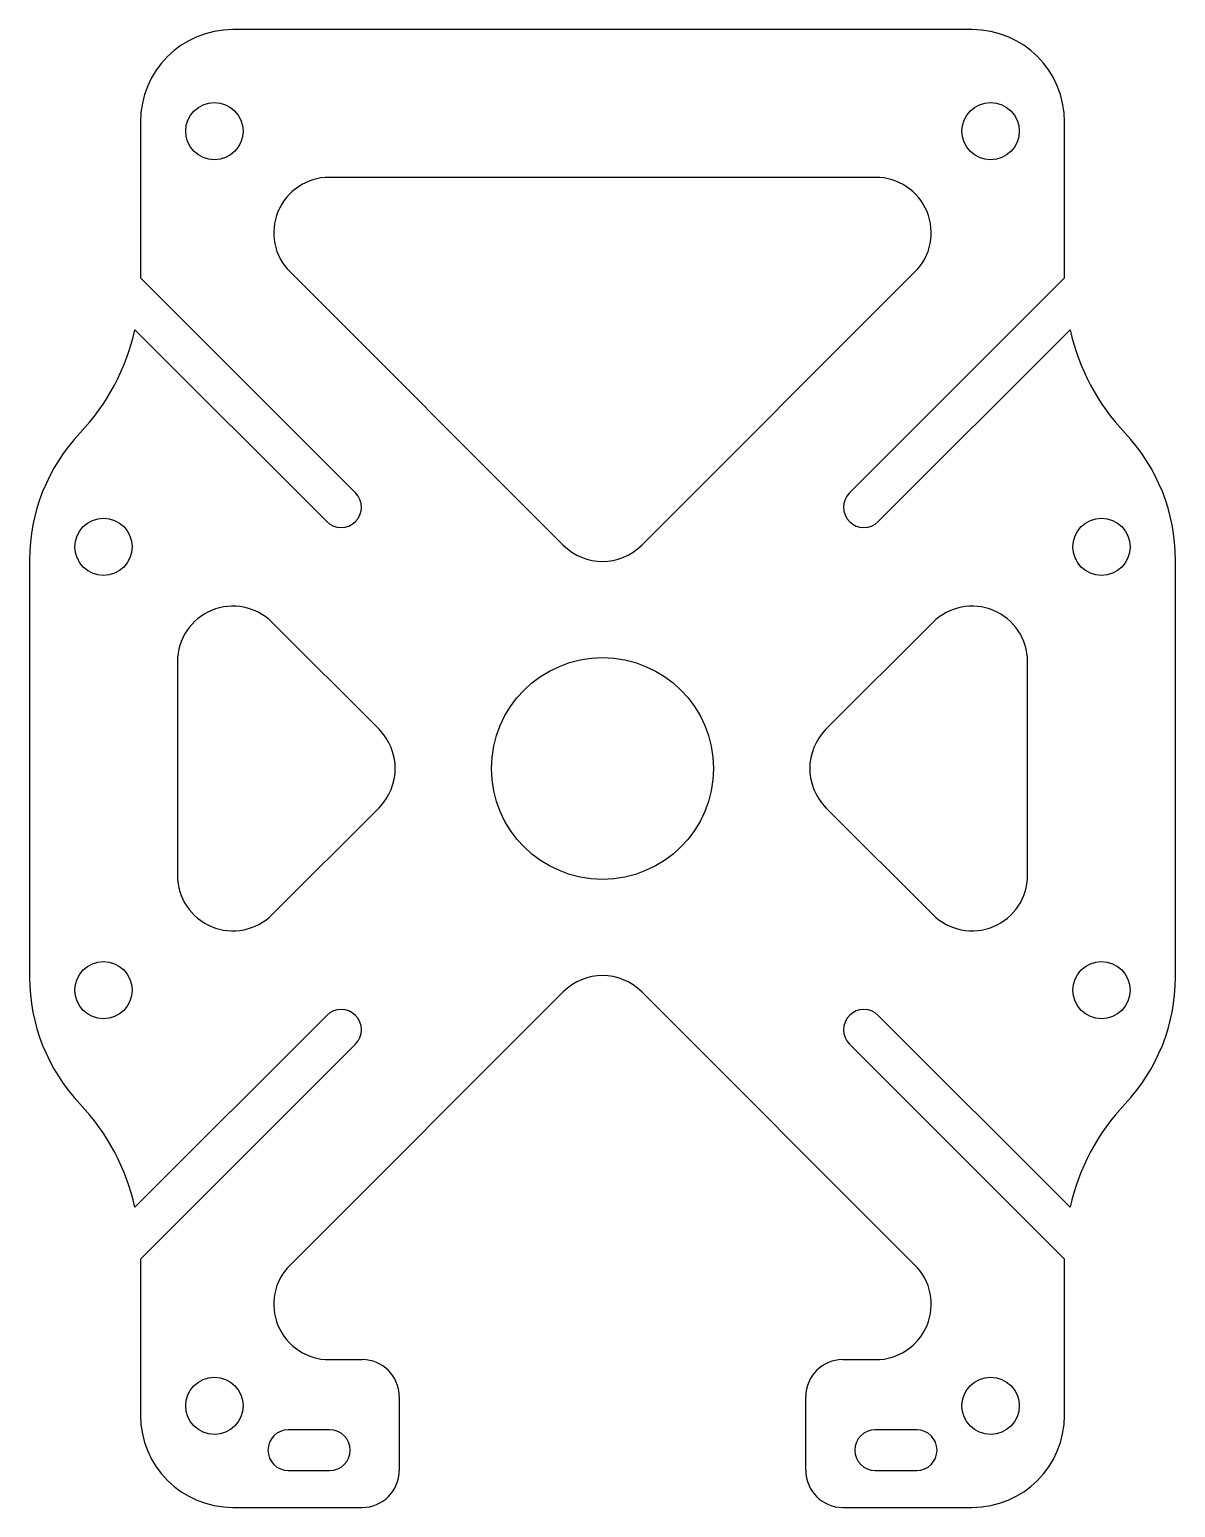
# Model space of a CAD drawing. Extents: x -31 to 31, y -40 to 40.
import ezdxf

# ---------------------------------------------------------------- set-up
doc = ezdxf.new("R2010")
doc.units = 0
doc.layers.get('0').update_dxf_attribs({"linetype": 'CONTINUOUS'})

msp = doc.modelspace()

# ---------------------------------------------------------------- linework, layer by layer
at = {"color": 7, "linetype": 'CONTINUOUS'}
for p, q in [((20, 40), (-20, 40)), ((-25, 35), (-25, 26.556)), ((25, 26.556), (25, 35)), ((14.787, 32), (-14.787, 32)), ((-13.364, 14.92), (-25, 26.556)), ((-16.908, 26.879), (-2.121, 12.092)), ((2.121, 12.092), (16.908, 26.879)), ((25, 26.556), (13.364, 14.92)), ((-25.297, 23.741), (-14.92, 13.364)), ((14.92, 13.364), (25.297, 23.741)), ((-31, 11.293), (-31, -11.293)), ((31, -11.293), (31, 11.293)), ((-12.092, 2.121), (-17.879, 7.908)), ((17.879, 7.908), (12.092, 2.121)), ((-23, 5.787), (-23, -5.787)), ((23, -5.787), (23, 5.787)), ((-17.879, -7.908), (-12.092, -2.121)), ((12.092, -2.121), (17.879, -7.908)), ((-2.121, -12.092), (-16.908, -26.879)), ((16.908, -26.879), (2.121, -12.092)), ((-14.92, -13.364), (-25.297, -23.741)), ((25.297, -23.741), (14.92, -13.364)), ((-25, -26.556), (-13.364, -14.92)), ((13.364, -14.92), (25, -26.556)), ((-25, -26.556), (-25, -35)), ((25, -35), (25, -26.556)), ((-14.787, -32), (-13, -32)), ((13, -32), (14.787, -32)), ((-11, -34), (-11, -38)), ((11, -38), (11, -34)), ((-14.75, -35.8), (-17, -35.8)), ((17, -35.8), (14.75, -35.8)), ((-17, -38), (-14.75, -38)), ((14.75, -38), (17, -38)), ((-20, -40), (-13, -40)), ((13, -40), (20, -40))]:
    msp.add_line(p, q, dxfattribs=at)
for centre, radius in [((-21, 34.5), 1.55), ((21, 34.5), 1.55), ((-27, 12), 1.55), ((27, 12), 1.55), ((0, 0), 6), ((-27, -12), 1.55), ((27, -12), 1.55), ((-21, -34.5), 1.55), ((21, -34.5), 1.55)]:
    msp.add_circle(centre, radius, dxfattribs=at)
for centre, radius, start, end in [((-20, 35), 5, 90, 180), ((20, 35), 5, 0, 90), ((14.787, 29), 3, 315, 90), ((-14.787, 29), 3, 90, 225), ((-37, 26.392), 12, 316.65824, 347.23532), ((37, 26.392), 12, 192.76468, 223.34176), ((-21, 11.293), 10, 136.65824, 180), ((21, 11.293), 10, 0, 43.34176), ((-14.142, 14.142), 1.1, 225, 45), ((14.142, 14.142), 1.1, 135, 315), ((0, 14.213), 3, 225, 315), ((-20, 5.787), 3, 45, 180), ((20, 5.787), 3, 0, 135), ((-14.213, 0), 3, 315, 45), ((14.213, 0), 3, 135, 225), ((-20, -5.787), 3, 180, 315), ((20, -5.787), 3, 225, 0), ((-21, -11.293), 10, 180, 223.34176), ((0, -14.213), 3, 45, 135), ((21, -11.293), 10, 316.65824, 0), ((-14.142, -14.142), 1.1, 315, 135), ((14.142, -14.142), 1.1, 45, 225), ((-37, -26.392), 12, 12.76468, 43.34176), ((37, -26.392), 12, 136.65824, 167.23532), ((-14.787, -29), 3, 135, 270), ((14.787, -29), 3, 270, 45), ((-13, -34), 2, 0, 90), ((13, -34), 2, 90, 180), ((-20, -35), 5, 180, 270), ((20, -35), 5, 270, 0), ((-17, -36.9), 1.1, 90, 270), ((-14.75, -36.9), 1.1, 270, 90), ((14.75, -36.9), 1.1, 90, 270), ((17, -36.9), 1.1, 270, 90), ((-13, -38), 2, 270, 0), ((13, -38), 2, 180, 270)]:
    msp.add_arc(centre, radius, start, end, dxfattribs=at)

doc.saveas('drawing.dxf')
